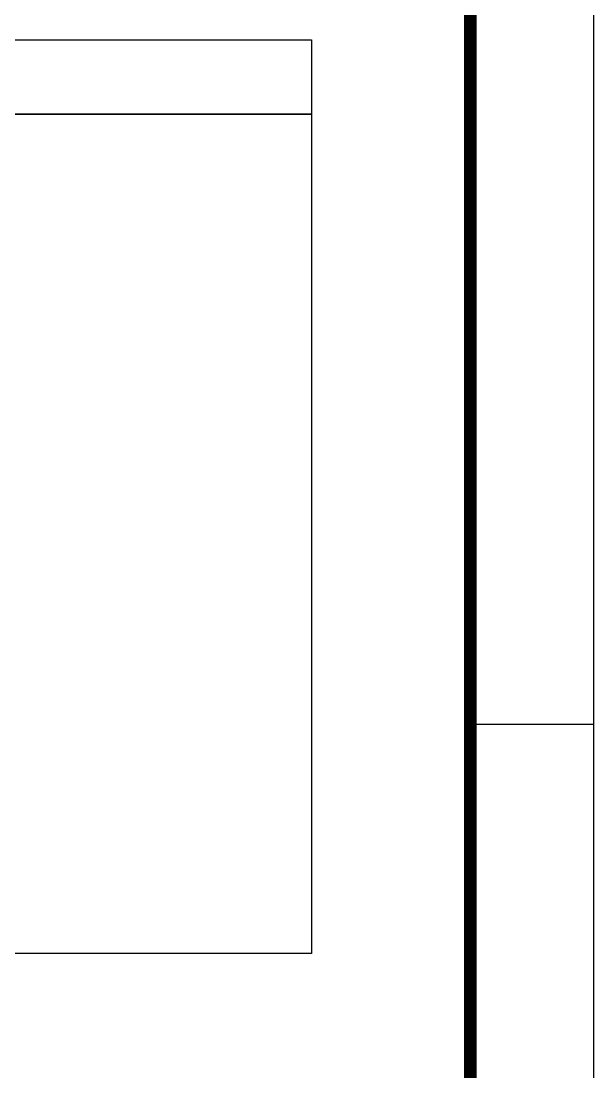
# Model space of a CAD drawing. Header units: metres. Extents: x 2426 to 5032, y 1997 to 4035.
# Drawn here: x 2475.48 to 2479.62, y 2020.93 to 2028.53 of the extents above; entities that cross this region are included whole.
import ezdxf

# ---------------------------------------------------------------- set-up
doc = ezdxf.new("R2010")
doc.units = ezdxf.units.M
doc.layers.add('ARQ-FOLHA', color=7, linetype='Continuous')
doc.layers.add('VISTA FRONTAL', color=7, linetype='Continuous')

# ---------------------------------------------------------------- blocks, each defined once
blk = doc.blocks.new('FOLHA A2')
at = {"layer": 'ARQ-FOLHA'}
for p, q in [((594, -420), (594, 0)), ((584, -123), (594, -123))]:
    blk.add_line(p, q, dxfattribs=at)
at = {"layer": 'ARQ-FOLHA', "const_width": 1}
blk.add_lwpolyline([(25, -410), (584, -410), (584, -10), (25, -10), (25, -410)], dxfattribs=at)

msp = doc.modelspace()

# ---------------------------------------------------------------- linework, layer by layer
at = {"layer": 'VISTA FRONTAL', "color": 0, "ltscale": 0.25}
for p, q in [((2459.6173, 2027.8522), (2477.5769, 2027.8522)), ((2477.5769, 2027.8522), (2477.5769, 2021.783)), ((2477.5769, 2021.783), (2459.6173, 2021.783))]:
    msp.add_line(p, q, dxfattribs=at)
msp.add_lwpolyline([(2477.5769, 2027.8522), (2459.6173, 2027.8522), (2459.6173, 2028.3918), (2477.5769, 2028.3918)], close=True, dxfattribs=at)

# ---------------------------------------------------------------- block references
at = {"layer": 'ARQ-FOLHA', "xscale": 0.08944633452801547, "yscale": 0.08944633452801547, "zscale": 0.08944633452801547}
msp.add_blockref('FOLHA A2', (2426.4895, 2034.4438), dxfattribs=at)

doc.saveas('drawing.dxf')
